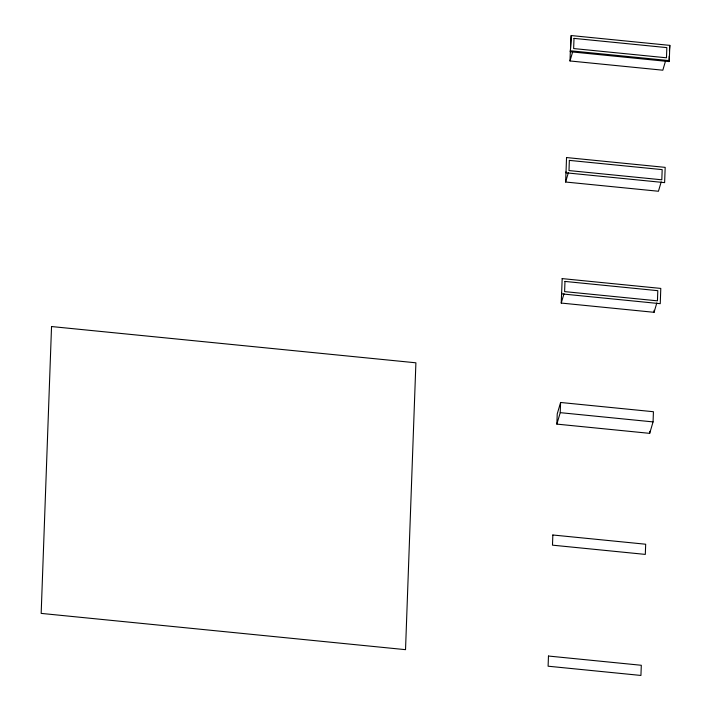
<?xml version="1.0" encoding="UTF-8"?>
<svg xmlns="http://www.w3.org/2000/svg" width="711" height="711" viewBox="0 0 711 711"><rect width="100%" height="100%" fill="white"/><g stroke="black" fill="none" stroke-linecap="round" stroke-linejoin="round"><path stroke-width="1.07" d="M556.855 424.112L557.228 413.944L560.597 402.479L653.427 411.722L653.062 421.899L649.685 433.355L556.855 424.112L560.232 412.656L560.597 402.479M656.822 302.93L654.067 312.307L561.237 303.064L561.601 292.896M661.203 181.883L658.439 191.25L565.609 182.016L565.983 171.84M665.576 60.835L662.821 70.202L569.991 60.968L570.355 50.792M570.364 51.761L571.2 35.55L669.833 45.371L669.282 60.622L668.998 61.581L570.364 51.761L571.2 35.55M649.685 433.355L649.765 431.319M654.067 312.307L654.138 310.272M668.998 61.581L669.202 56.133M669.398 50.677L669.833 45.371M569.991 60.968L572.746 51.592M565.609 182.016L568.373 172.64M561.237 303.064L563.992 293.687M570.649 50.81L669.282 60.622M560.232 412.656L653.062 421.899M51.539 326.545L41.167 613.397L405.528 649.667L415.899 362.806L51.539 326.545M548.474 656.04L548.101 666.207L640.931 675.45L641.304 665.274L548.474 656.04M552.847 534.992L552.483 545.159L645.312 554.402L645.677 544.226L552.847 534.992M562.17 278.605L561.61 293.865L660.243 303.677L660.795 288.417L562.17 278.605M566.543 157.558L565.992 172.809L664.625 182.629L665.176 167.369L566.543 157.558M564.978 281.432L564.605 291.608L657.435 300.842L657.808 290.675L564.978 281.432M569.351 160.384L568.987 170.56L661.817 179.794L662.181 169.627L569.351 160.384M574.008 38.385L573.644 48.552L666.474 57.795L666.838 47.619L574.008 38.385"/></g></svg>
